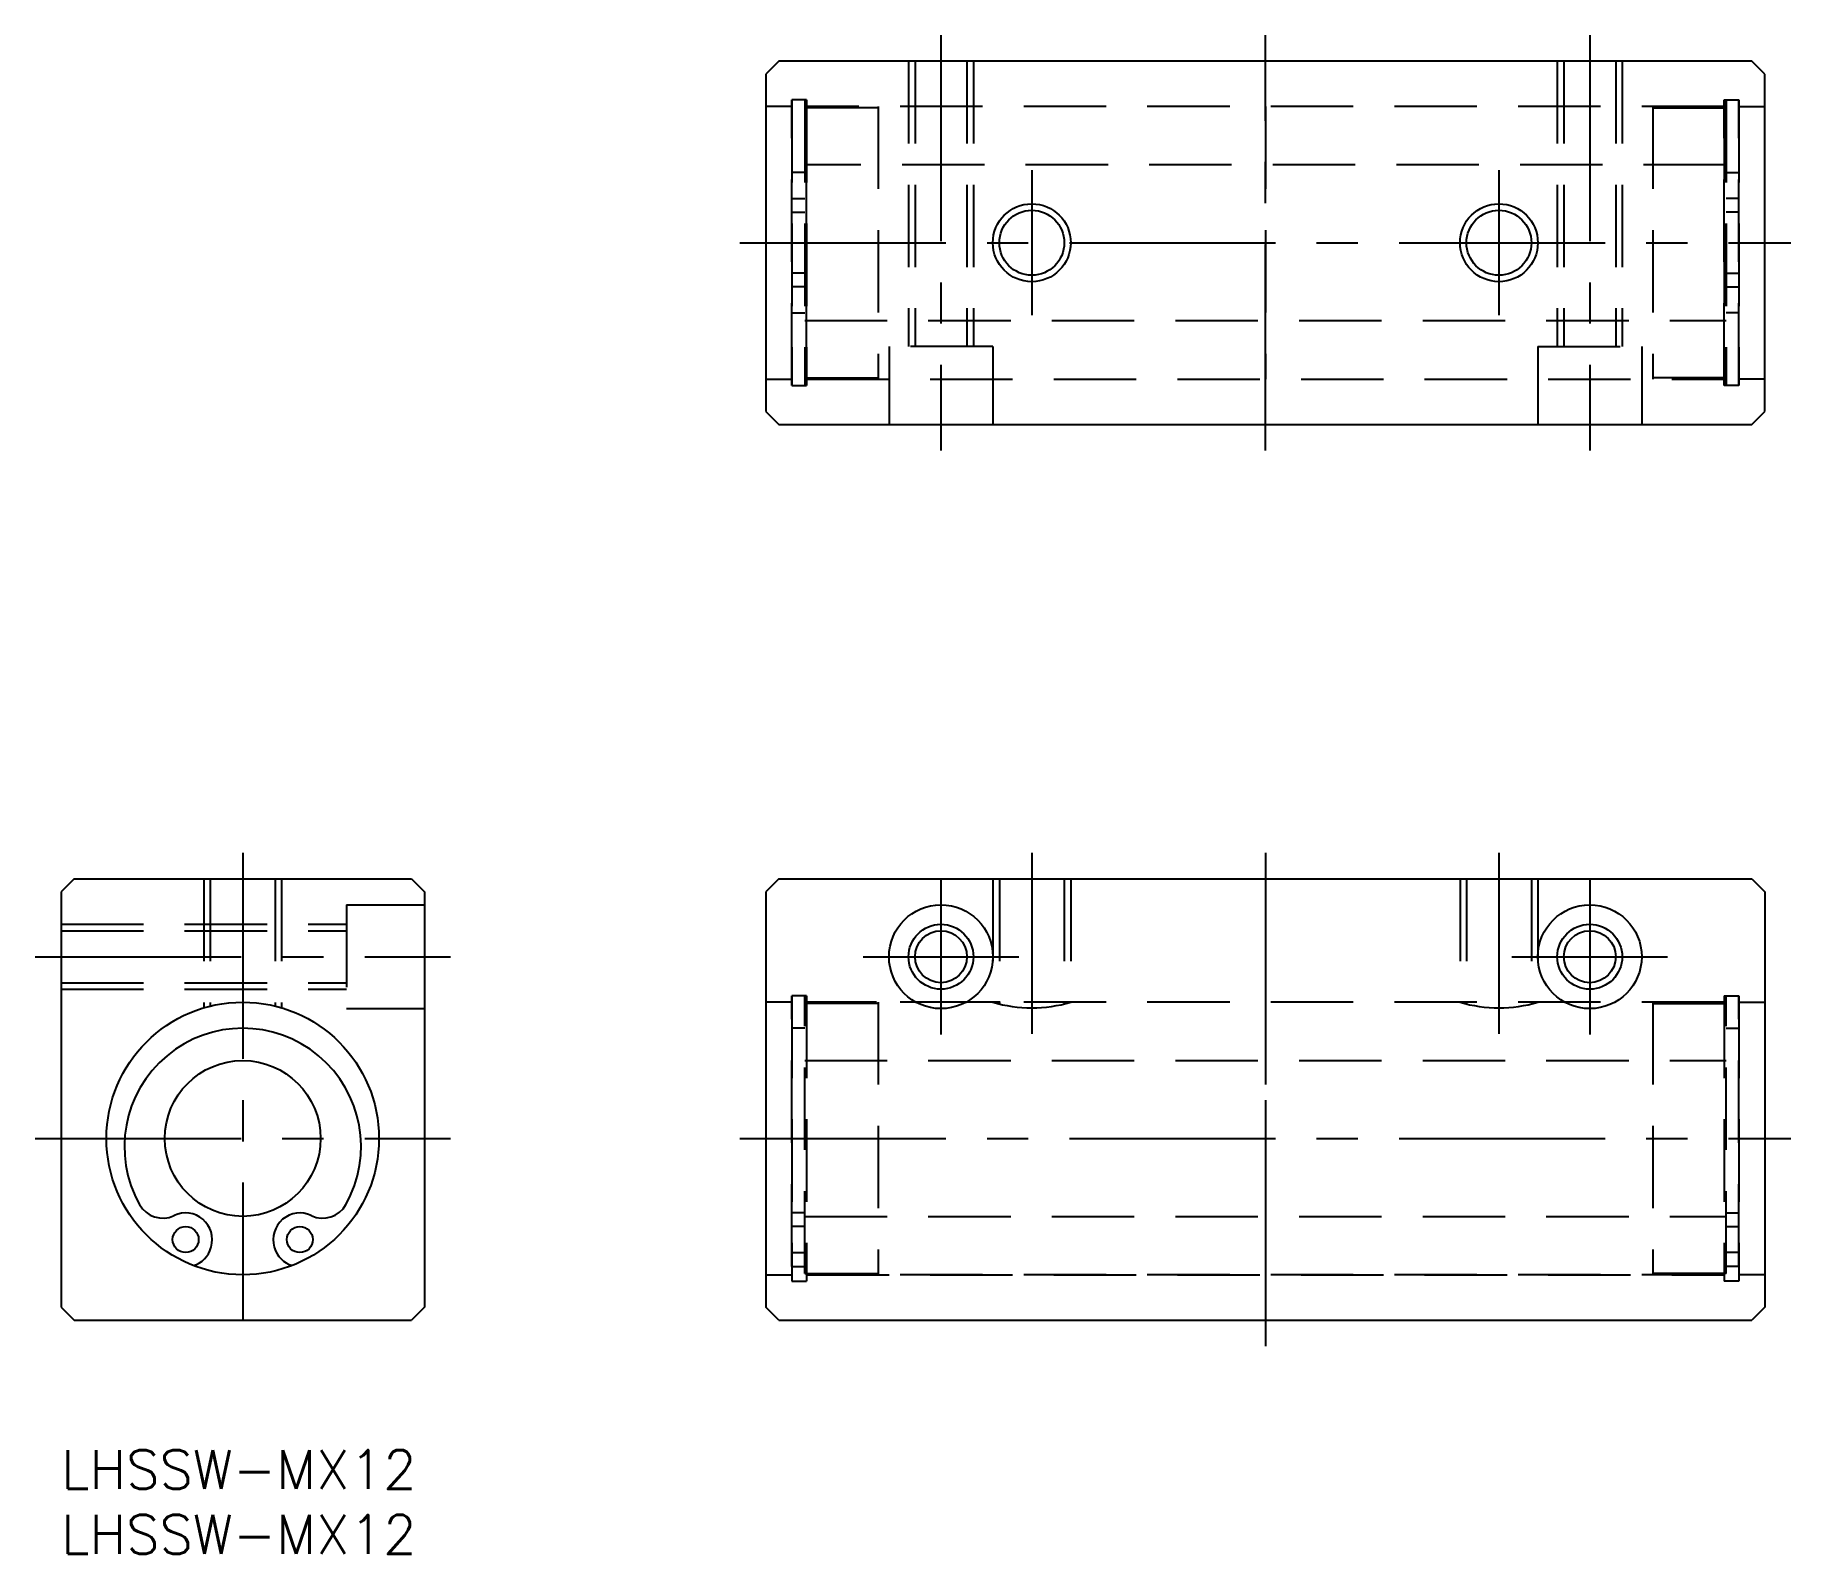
# Model space of a CAD drawing. Extents: x -2 to 133, y -8 to 109.
import ezdxf

# ---------------------------------------------------------------- set-up
doc = ezdxf.new("R2010")
doc.units = 0
doc.header["$LTSCALE"] = 0.5
doc.linetypes.add('CENTER', pattern=[50.8, 31.75, -6.35, 6.35, -6.35])
doc.linetypes.add('DASHED', pattern=[19.05, 12.7, -6.35])
doc.layers.get('0').update_dxf_attribs({"linetype": 'CONTINUOUS'})
for name, color, linetype in [('MSM_CENTER', 1, 'CENTER'), ('MSM_CONTINUOUS', 7, 'CONTINUOUS'), ('MSM_DASHED', 4, 'DASHED'), ('MSM_NARROW', 5, 'CONTINUOUS'), ('MSM_PART_NUMBER', 7, 'CONTINUOUS')]:
    doc.layers.add(name, color=color, linetype=linetype)
doc.styles.get("Standard").update_dxf_attribs({"font": 'txt.shx', "height": 3, "bigfont": 'bigfont.shx'})

# ---------------------------------------------------------------- blocks, each defined once
blk = doc.blocks.new('*U12')
at = {"layer": 'MSM_PART_NUMBER'}
blk.add_text('LHSSW-MX12', height=3, dxfattribs=at).set_placement((0, -3))
blk = doc.blocks.new('*U13')
at = {"layer": 'MSM_PART_NUMBER'}
blk.add_text('LHSSW-MX12', height=3, dxfattribs=at).set_placement((0, -8))

msp = doc.modelspace()

# ---------------------------------------------------------------- linework, layer by layer
for p, q in [((55.31, 107), (54.31, 106)), ((130.31, 107), (55.31, 107)), ((131.31, 106), (130.31, 107)), ((54.31, 106), (54.31, 80)), ((131.31, 80), (131.31, 106)), ((54.31, 80), (55.31, 79)), ((130.31, 79), (131.31, 80)), ((55.31, 79), (130.31, 79)), ((1, 44), (0, 43)), ((1, 44), (27, 44)), ((27, 44), (28, 43)), ((55.31, 44), (54.31, 43)), ((55.31, 44), (130.31, 44)), ((130.31, 44), (131.31, 43)), ((0, 43), (0, 11)), ((28, 43), (28, 11)), ((54.31, 43), (54.31, 11)), ((131.31, 43), (131.31, 11)), ((28, 35), (28, 35)), ((0, 11), (1, 10)), ((28, 11), (27, 10)), ((55.31, 10), (54.31, 11)), ((131.31, 11), (130.31, 10)), ((1, 10), (27, 10)), ((55.31, 10), (130.31, 10))]:
    msp.add_line(p, q)
for centre, radius in [((74.81, 93), 2.5), ((110.81, 93), 2.5), ((67.81, 38), 4), ((117.81, 38), 4), ((67.81, 38), 2), ((117.81, 38), 2)]:
    msp.add_circle(centre, radius)
at = {"layer": 'MSM_CENTER'}
for p, q in [((67.81, 109), (67.81, 77)), ((92.81, 77), (92.81, 109)), ((117.81, 109), (117.81, 77)), ((74.81, 98.58), (74.81, 87.41)), ((110.81, 98.58), (110.81, 87.41)), ((52.31, 93), (133.31, 93)), ((14, 46), (14, 10)), ((74.81, 46), (74.81, 32.06)), ((92.81, 46), (92.81, 8)), ((110.81, 46), (110.81, 32.06)), ((67.81, 44), (67.81, 32)), ((117.81, 44), (117.81, 32)), ((-2, 38), (30, 38)), ((61.81, 38), (73.81, 38)), ((111.81, 38), (123.81, 38)), ((-2, 24), (30, 24)), ((52.31, 24), (133.31, 24))]:
    msp.add_line(p, q, dxfattribs=at)
at = {"layer": 'MSM_CONTINUOUS'}
for p, q in [((11.55, 15.57), (11.57, 15.63)), ((16.43, 15.63), (16.45, 15.57))]:
    msp.add_line(p, q, dxfattribs=at)
for centre, radius in [((14, 24), 10.5), ((14, 24), 6), ((9.6, 16.21), 1), ((18.4, 16.21), 1)]:
    msp.add_circle(centre, radius, dxfattribs=at)
for centre, radius, start, end in [((14, 23.37), 9.12, 330.641, 209.359), ((7.83, 19.91), 2.05, 209.359, 295.519), ((9.6, 16.21), 2.05, 343.794, 115.519), ((18.4, 16.21), 2.05, 64.481, 196.206), ((20.17, 19.91), 2.05, 244.481, 330.641), ((9.63, 16.13), 2, 286.4159, 343.794), ((18.37, 16.13), 2, 196.206, 253.5841)]:
    msp.add_arc(centre, radius, start, end, dxfattribs=at)
at = {"layer": 'MSM_DASHED'}
for p, q in [((65.31, 107), (65.31, 85)), ((65.81, 107), (65.81, 85)), ((69.81, 107), (69.81, 85)), ((70.31, 107), (70.31, 85)), ((115.31, 107), (115.31, 85)), ((115.81, 107), (115.81, 85)), ((119.81, 107), (119.81, 85)), ((120.31, 107), (120.31, 85)), ((56.31, 103.5), (54.31, 103.5)), ((56.31, 82), (56.31, 104)), ((56.31, 104), (56.31, 82)), ((57.46, 104), (56.31, 104)), ((57.46, 104), (56.46, 104)), ((57.31, 104), (57.31, 82)), ((62.96, 103.4), (57.31, 103.4)), ((57.46, 82), (57.46, 104)), ((57.46, 104), (57.46, 82)), ((128.16, 103.5), (57.46, 103.5)), ((62.96, 103.5), (62.96, 82.5)), ((92.81, 103.5), (92.81, 82.5)), ((122.66, 103.5), (122.66, 82.5)), ((122.66, 103.4), (128.31, 103.4)), ((128.16, 104), (129.16, 104)), ((128.16, 82), (128.16, 104)), ((128.16, 104), (128.16, 82)), ((128.16, 104), (129.31, 104)), ((128.31, 104), (128.31, 82)), ((129.31, 82), (129.31, 104)), ((129.31, 104), (129.31, 82)), ((129.31, 103.5), (131.31, 103.5)), ((128.31, 99), (57.31, 99)), ((57.31, 98.4), (56.31, 98.4)), ((128.31, 98.4), (129.31, 98.4)), ((56.31, 96.4), (57.31, 96.4)), ((129.31, 96.4), (128.31, 96.4)), ((56.31, 95.35), (57.31, 95.35)), ((129.31, 95.35), (128.31, 95.35)), ((57.31, 90.65), (56.31, 90.65)), ((57.31, 89.6), (56.31, 89.6)), ((128.31, 90.65), (129.31, 90.65)), ((128.31, 89.6), (129.31, 89.6)), ((56.31, 87.6), (57.31, 87.6)), ((57.31, 87), (128.31, 87)), ((129.31, 87.6), (128.31, 87.6)), ((63.81, 85), (63.81, 79)), ((71.81, 85), (63.81, 85)), ((71.81, 85), (71.81, 79)), ((113.81, 85), (121.81, 85)), ((113.81, 85), (113.81, 79)), ((121.81, 85), (121.81, 79)), ((57.31, 82.6), (62.96, 82.6)), ((128.31, 82.6), (122.66, 82.6)), ((54.31, 82.5), (56.31, 82.5)), ((56.31, 82), (57.46, 82)), ((56.46, 82), (57.46, 82)), ((57.46, 82.5), (128.16, 82.5)), ((129.16, 82), (128.16, 82)), ((129.31, 82), (128.16, 82)), ((131.31, 82.5), (129.31, 82.5)), ((11, 44), (11, 34.06)), ((11.5, 44), (11.5, 34.2)), ((16.5, 44), (16.5, 34.2)), ((17, 44), (17, 34.06)), ((71.81, 44), (71.81, 34.5)), ((72.31, 44), (72.31, 34.36)), ((77.31, 44), (77.31, 34.36)), ((77.81, 44), (77.81, 34.5)), ((107.81, 44), (107.81, 34.5)), ((108.31, 44), (108.31, 34.36)), ((113.31, 44), (113.31, 34.36)), ((113.81, 44), (113.81, 34.5)), ((22, 42), (28, 42)), ((22, 42), (22, 34)), ((0, 40.5), (22, 40.5)), ((0, 40), (22, 40)), ((0, 36), (22, 36)), ((0, 35.5), (22, 35.5)), ((22, 34), (28, 34)), ((56.31, 34.5), (54.31, 34.5)), ((56.31, 14.13), (56.31, 35)), ((57.46, 35), (56.31, 35)), ((56.31, 35), (56.31, 13)), ((57.46, 35), (56.46, 35)), ((57.31, 13.6), (57.31, 35)), ((62.96, 34.4), (57.31, 34.4)), ((57.46, 35), (57.46, 13)), ((128.16, 34.5), (57.46, 34.5)), ((72.36, 34.5), (57.46, 34.5)), ((62.96, 34.5), (62.96, 13.5)), ((92.81, 34.5), (92.81, 13.5)), ((122.66, 34.5), (122.66, 13.5)), ((122.66, 34.4), (128.31, 34.4)), ((128.16, 35), (129.16, 35)), ((128.16, 35), (129.31, 35)), ((128.16, 35), (128.16, 13)), ((128.31, 13.6), (128.31, 35)), ((129.31, 14.13), (129.31, 35)), ((129.31, 35), (129.31, 13)), ((129.31, 34.5), (131.31, 34.5)), ((57.31, 32.5), (56.31, 32.5)), ((128.31, 32.5), (129.31, 32.5)), ((57.31, 30), (128.31, 30)), ((57.31, 18.26), (56.31, 18.26)), ((57.31, 18), (128.31, 18)), ((128.31, 18.26), (129.31, 18.26)), ((57.31, 17.21), (56.31, 17.21)), ((128.31, 17.21), (129.31, 17.21)), ((56.31, 15.21), (57.31, 15.21)), ((129.31, 15.21), (128.31, 15.21)), ((56.31, 14.13), (57.31, 14.13)), ((57.31, 13.6), (62.96, 13.6)), ((128.31, 13.6), (122.66, 13.6)), ((129.31, 14.13), (128.31, 14.13)), ((54.31, 13.5), (56.31, 13.5)), ((56.31, 13), (57.46, 13)), ((128.16, 13.5), (57.46, 13.5)), ((57.46, 13.5), (128.16, 13.5)), ((129.31, 13), (128.16, 13)), ((131.31, 13.5), (129.31, 13.5))]:
    msp.add_line(p, q, dxfattribs=at)
for centre in [(74.81, 44.55), (110.81, 44.55)]:
    msp.add_arc(centre, 10.49, 253.387, 286.613, dxfattribs=at)
at = {"layer": 'MSM_NARROW'}
for centre, radius in [((74.81, 93), 3), ((110.81, 93), 3), ((67.81, 38), 2.5), ((117.81, 38), 2.5)]:
    msp.add_circle(centre, radius, dxfattribs=at)

# ---------------------------------------------------------------- block references
at = {"layer": 'MSM_CONTINUOUS'}
for name in ['*U12', '*U13']:
    msp.add_blockref(name, (0, 0), dxfattribs=at)

doc.saveas('drawing.dxf')
